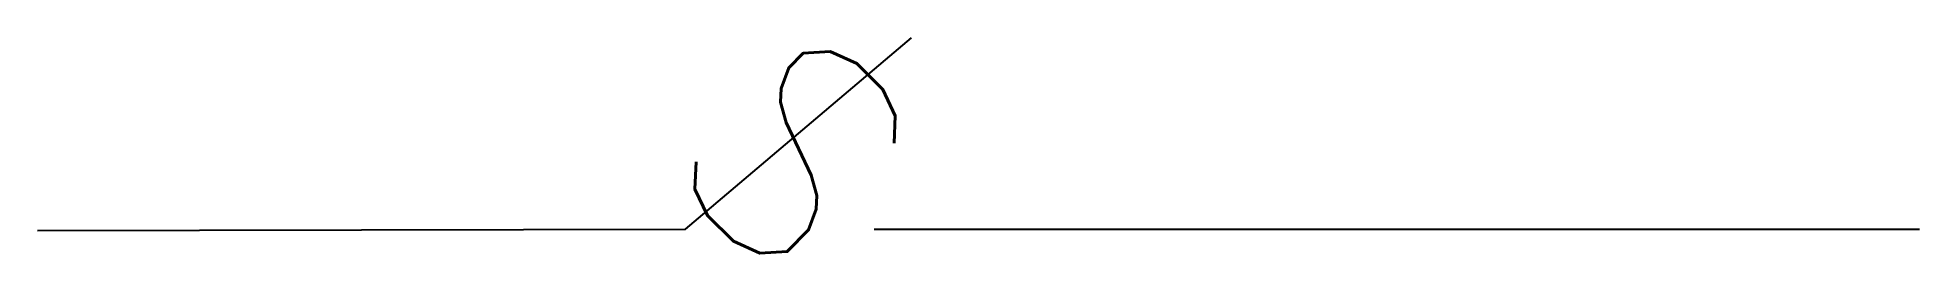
# Model space of a CAD drawing. Header units: millimetres. Extents: x 0 to 27.6, y -0.3 to 2.8.
import ezdxf

# ---------------------------------------------------------------- set-up
doc = ezdxf.new("R2010")
doc.units = ezdxf.units.MM
doc.styles.add('CARIMBO', font='simplex.shx', dxfattribs={"height": 3})

# ---------------------------------------------------------------- blocks, each defined once
blk = doc.blocks.new('CHAVE')
blk.add_line((0, 0), (-2.802, 3.309))
at = {"style": 'CARIMBO'}
blk.add_text('S', height=3.12, rotation=45.3947, dxfattribs=at).set_placement((-0.952, -0.443))
blk = doc.blocks.new('I$C7A5C9564')
blk.add_line((0, 0), (9.493, 0.018))
at = {"lineweight": -3}
blk.add_line((12.258, 0.021), (27.568, 0.021), dxfattribs=at)

msp = doc.modelspace()

# ---------------------------------------------------------------- block references
at = {"lineweight": -3, "rotation": 270}
msp.add_blockref('CHAVE', (9.493, 0.018), dxfattribs=at)
at = {"lineweight": -3}
msp.add_blockref('I$C7A5C9564', (0, 0), dxfattribs=at)

doc.saveas('drawing.dxf')
